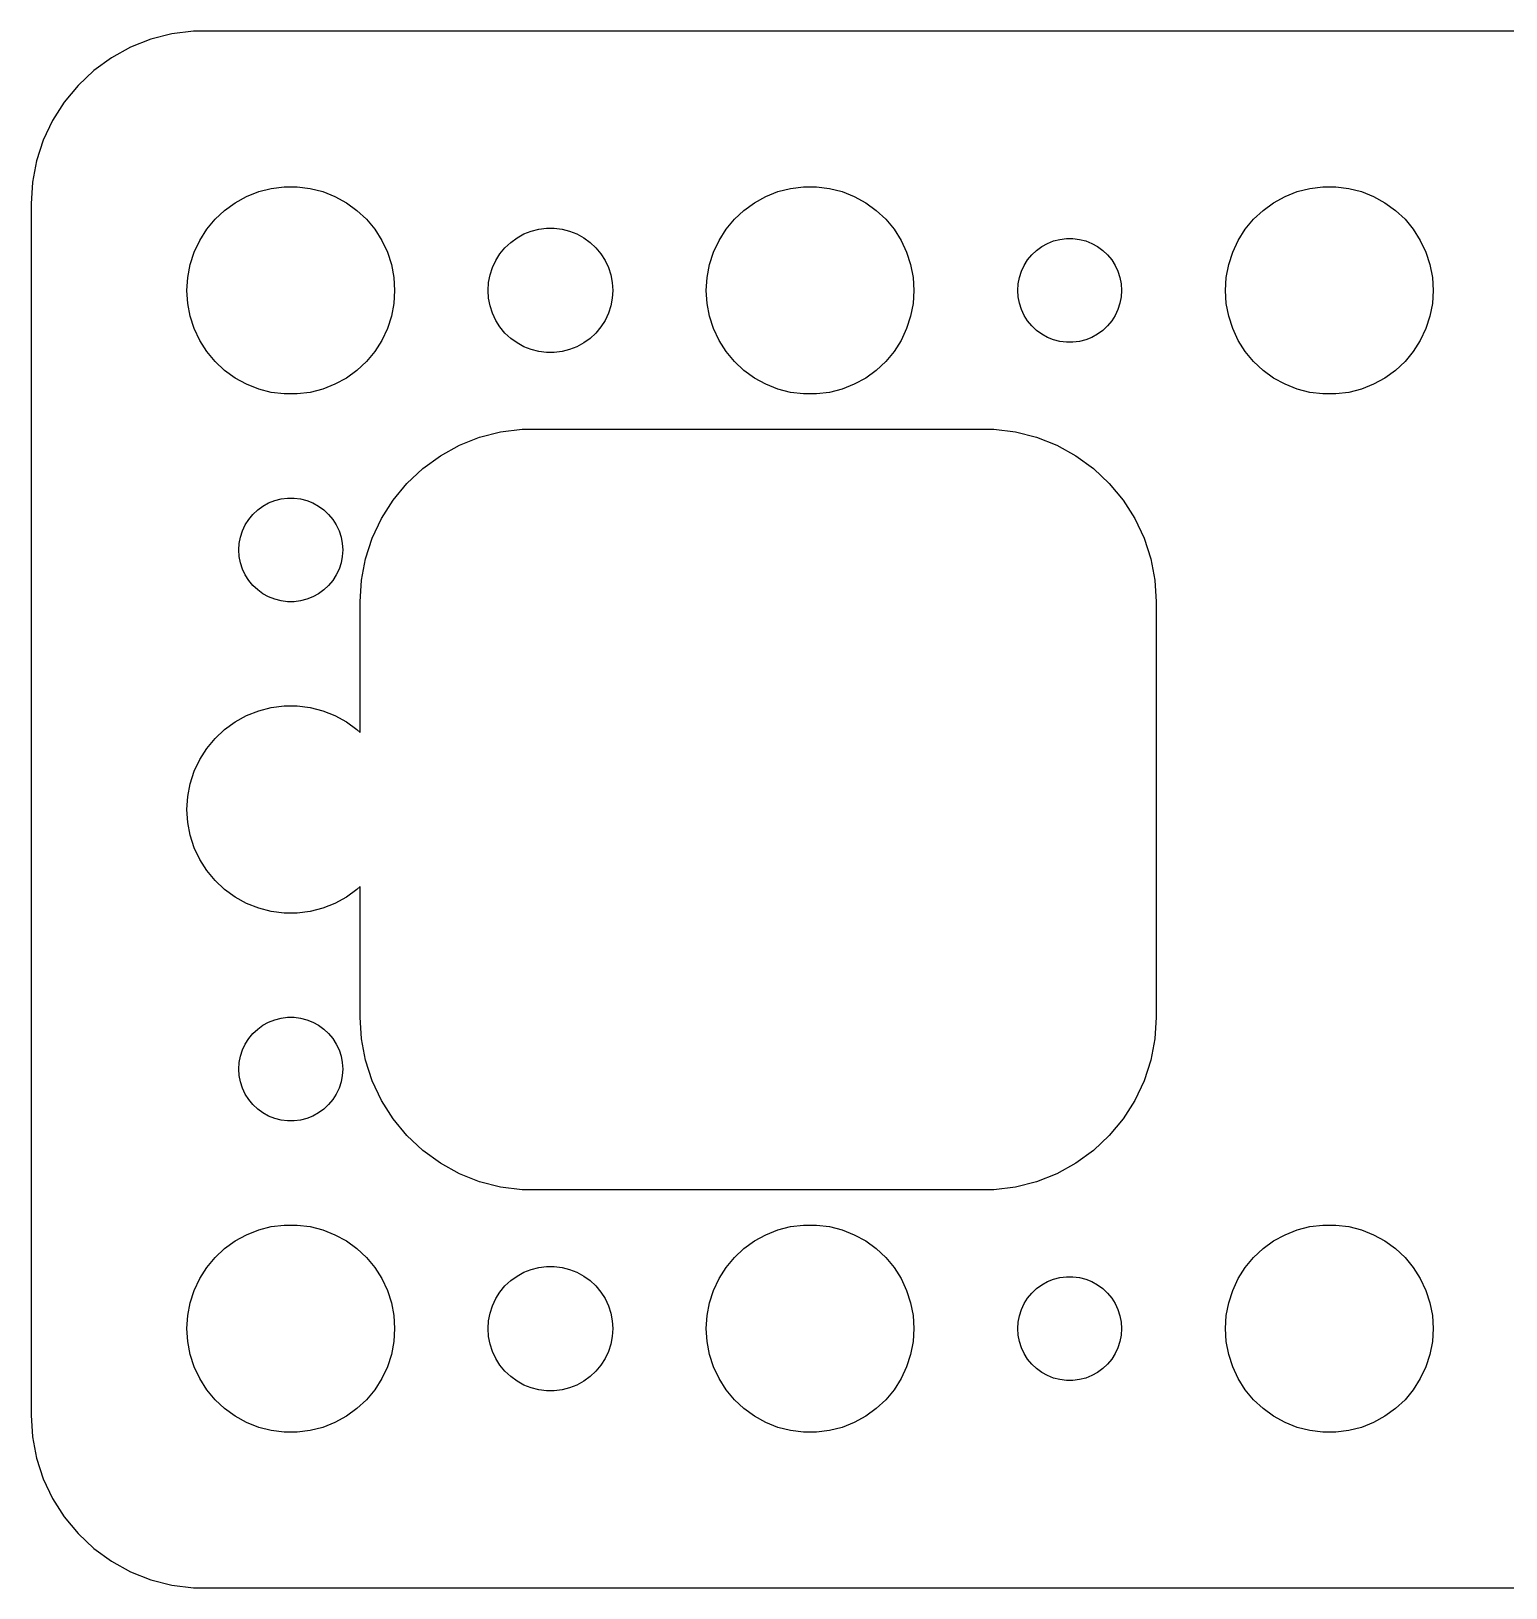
# Model space of a CAD drawing. Header units: metres. Extents: x -67.5 to 22.5, y -22.5 to 76.5.
# Drawn here: x -67.5 to -24.9, y -22.49 to 22.49 of the extents above; entities that cross this region are included whole.
import ezdxf

# ---------------------------------------------------------------- set-up
doc = ezdxf.new("R2010")
doc.units = ezdxf.units.M

msp = doc.modelspace()

# ---------------------------------------------------------------- linework, layer by layer
for p, q in [((-62.8139, 22.4901), (-63.4369, 22.4114)), ((17.8139, 22.4901), (-62.8139, 22.4901)), ((-64.0451, 22.2553), (-64.6289, 22.0241)), ((-63.4369, 22.4114), (-64.0451, 22.2553)), ((-65.1791, 21.7216), (-65.6871, 21.3526)), ((-64.6289, 22.0241), (-65.1791, 21.7216)), ((-65.6871, 21.3526), (-66.1448, 20.9227)), ((-66.1448, 20.9227), (-66.5451, 20.4389)), ((-66.5451, 20.4389), (-66.8815, 19.9088)), ((-66.8815, 19.9088), (-67.1489, 19.3406)), ((-67.1489, 19.3406), (-67.3429, 18.7434)), ((-67.3429, 18.7434), (-67.4606, 18.1267)), ((-67.4606, 18.1267), (-67.5, 17.5)), ((-60.5621, 17.9469), (-60.1884, 17.9941)), ((-60.1884, 17.9941), (-59.8116, 17.9941)), ((-59.8116, 17.9941), (-59.4379, 17.9469)), ((-45.5621, 17.9469), (-45.1884, 17.9941)), ((-45.1884, 17.9941), (-44.8116, 17.9941)), ((-44.8116, 17.9941), (-44.4379, 17.9469)), ((-30.5621, 17.9469), (-30.1884, 17.9941)), ((-30.1884, 17.9941), (-29.8116, 17.9941)), ((-29.8116, 17.9941), (-29.4379, 17.9469)), ((-61.6075, 17.533), (-61.2773, 17.7145)), ((-61.2773, 17.7145), (-60.927, 17.8532)), ((-60.927, 17.8532), (-60.5621, 17.9469)), ((-59.4379, 17.9469), (-59.0729, 17.8532)), ((-59.0729, 17.8532), (-58.7227, 17.7145)), ((-58.7227, 17.7145), (-58.3925, 17.533)), ((-46.6075, 17.533), (-46.2773, 17.7145)), ((-46.2773, 17.7145), (-45.927, 17.8532)), ((-45.927, 17.8532), (-45.5621, 17.9469)), ((-44.4379, 17.9469), (-44.0729, 17.8532)), ((-44.0729, 17.8532), (-43.7227, 17.7145)), ((-43.7227, 17.7145), (-43.3925, 17.533)), ((-31.6075, 17.533), (-31.2773, 17.7145)), ((-31.2773, 17.7145), (-30.927, 17.8532)), ((-30.927, 17.8532), (-30.5621, 17.9469)), ((-29.4379, 17.9469), (-29.0729, 17.8532)), ((-29.0729, 17.8532), (-28.7227, 17.7145)), ((-28.7227, 17.7145), (-28.3925, 17.533)), ((-67.5, 17.5), (-67.5, -17.5)), ((-62.1869, 17.0536), (-61.9123, 17.3115)), ((-61.9123, 17.3115), (-61.6075, 17.533)), ((-58.3925, 17.533), (-58.0877, 17.3115)), ((-58.0877, 17.3115), (-57.8131, 17.0536)), ((-47.1869, 17.0536), (-46.9123, 17.3115)), ((-46.9123, 17.3115), (-46.6075, 17.533)), ((-43.3925, 17.533), (-43.0877, 17.3115)), ((-43.0877, 17.3115), (-42.8131, 17.0536)), ((-32.1869, 17.0536), (-31.9123, 17.3115)), ((-31.9123, 17.3115), (-31.6075, 17.533)), ((-28.3925, 17.533), (-28.0877, 17.3115)), ((-28.0877, 17.3115), (-27.8131, 17.0536)), ((-62.6289, 16.4453), (-62.427, 16.7634)), ((-62.427, 16.7634), (-62.1869, 17.0536)), ((-57.8131, 17.0536), (-57.5729, 16.7634)), ((-57.5729, 16.7634), (-57.3711, 16.4453)), ((-53.2664, 16.6287), (-53.0562, 16.7119)), ((-53.0562, 16.7119), (-52.8373, 16.7681)), ((-52.8373, 16.7681), (-52.613, 16.7964)), ((-52.613, 16.7964), (-52.387, 16.7964)), ((-52.387, 16.7964), (-52.1627, 16.7681)), ((-52.1627, 16.7681), (-51.9438, 16.7119)), ((-51.9438, 16.7119), (-51.7336, 16.6287)), ((-47.6289, 16.4453), (-47.427, 16.7634)), ((-47.427, 16.7634), (-47.1869, 17.0536)), ((-42.8131, 17.0536), (-42.5729, 16.7634)), ((-42.5729, 16.7634), (-42.3711, 16.4453)), ((-32.6289, 16.4453), (-32.427, 16.7634)), ((-32.427, 16.7634), (-32.1869, 17.0536)), ((-27.8131, 17.0536), (-27.5729, 16.7634)), ((-27.5729, 16.7634), (-27.3711, 16.4453)), ((-62.7893, 16.1044), (-62.6289, 16.4453)), ((-57.3711, 16.4453), (-57.2107, 16.1044)), ((-53.9562, 16.058), (-53.8121, 16.2322)), ((-53.8121, 16.2322), (-53.6474, 16.3869)), ((-53.6474, 16.3869), (-53.4645, 16.5198)), ((-53.4645, 16.5198), (-53.2664, 16.6287)), ((-51.7336, 16.6287), (-51.5355, 16.5198)), ((-51.5355, 16.5198), (-51.3526, 16.3869)), ((-51.3526, 16.3869), (-51.1879, 16.2322)), ((-51.1879, 16.2322), (-51.0438, 16.058)), ((-47.7893, 16.1044), (-47.6289, 16.4453)), ((-42.3711, 16.4453), (-42.2107, 16.1044)), ((-38.4561, 16.1558), (-38.3037, 16.2665)), ((-38.3037, 16.2665), (-38.1387, 16.3572)), ((-38.1387, 16.3572), (-37.9635, 16.4266)), ((-37.9635, 16.4266), (-37.7811, 16.4734)), ((-37.7811, 16.4734), (-37.5942, 16.497)), ((-37.5942, 16.497), (-37.4058, 16.497)), ((-37.4058, 16.497), (-37.2189, 16.4734)), ((-37.2189, 16.4734), (-37.0365, 16.4266)), ((-37.0365, 16.4266), (-36.8613, 16.3572)), ((-36.8613, 16.3572), (-36.6963, 16.2665)), ((-36.6963, 16.2665), (-36.5439, 16.1558)), ((-32.7893, 16.1044), (-32.6289, 16.4453)), ((-27.3711, 16.4453), (-27.2107, 16.1044)), ((-62.9763, 15.376), (-62.9057, 15.7461)), ((-62.9057, 15.7461), (-62.7893, 16.1044)), ((-57.2107, 16.1044), (-57.0942, 15.7461)), ((-57.0942, 15.7461), (-57.0237, 15.376)), ((-54.1736, 15.6626), (-54.0773, 15.8671)), ((-54.0773, 15.8671), (-53.9562, 16.058)), ((-51.0438, 16.058), (-50.9226, 15.8671)), ((-50.9226, 15.8671), (-50.8264, 15.6626)), ((-47.9763, 15.376), (-47.9057, 15.7461)), ((-47.9057, 15.7461), (-47.7893, 16.1044)), ((-42.2107, 16.1044), (-42.0942, 15.7461)), ((-42.0942, 15.7461), (-42.0237, 15.376)), ((-38.8145, 15.7226), (-38.7135, 15.8817)), ((-38.7135, 15.8817), (-38.5934, 16.0268)), ((-38.5934, 16.0268), (-38.4561, 16.1558)), ((-36.5439, 16.1558), (-36.4065, 16.0268)), ((-36.4065, 16.0268), (-36.2865, 15.8817)), ((-36.2865, 15.8817), (-36.1855, 15.7226)), ((-32.9763, 15.376), (-32.9057, 15.7461)), ((-32.9057, 15.7461), (-32.7893, 16.1044)), ((-27.2107, 16.1044), (-27.0942, 15.7461)), ((-27.0942, 15.7461), (-27.0237, 15.376)), ((-63, 15), (-62.9763, 15.376)), ((-57.0237, 15.376), (-57, 15)), ((-54.2858, 15.2256), (-54.2434, 15.4476)), ((-54.2434, 15.4476), (-54.1736, 15.6626)), ((-50.8264, 15.6626), (-50.7565, 15.4476)), ((-50.7565, 15.4476), (-50.7142, 15.2256)), ((-48, 15), (-47.9763, 15.376)), ((-42.0237, 15.376), (-42, 15)), ((-38.9882, 15.188), (-38.9529, 15.373)), ((-38.9529, 15.373), (-38.8947, 15.5522)), ((-38.8947, 15.5522), (-38.8145, 15.7226)), ((-36.1855, 15.7226), (-36.1053, 15.5522)), ((-36.1053, 15.5522), (-36.0471, 15.373)), ((-36.0471, 15.373), (-36.0118, 15.188)), ((-33, 15), (-32.9763, 15.376)), ((-27.0237, 15.376), (-27, 15)), ((-62.9763, 14.624), (-63, 15)), ((-57, 15), (-57.0237, 14.624)), ((-54.3, 15), (-54.2858, 15.2256)), ((-54.2858, 14.7744), (-54.3, 15)), ((-50.7142, 15.2256), (-50.7, 15)), ((-50.7, 15), (-50.7142, 14.7744)), ((-47.9763, 14.624), (-48, 15)), ((-42, 15), (-42.0237, 14.624)), ((-39, 15), (-38.9882, 15.188)), ((-38.9882, 14.812), (-39, 15)), ((-36.0118, 15.188), (-36, 15)), ((-36, 15), (-36.0118, 14.812)), ((-32.9763, 14.624), (-33, 15)), ((-27, 15), (-27.0237, 14.624)), ((-62.9057, 14.2539), (-62.9763, 14.624)), ((-57.0237, 14.624), (-57.0942, 14.2539)), ((-54.2434, 14.5524), (-54.2858, 14.7744)), ((-54.1736, 14.3374), (-54.2434, 14.5524)), ((-50.7565, 14.5524), (-50.8264, 14.3374)), ((-50.7142, 14.7744), (-50.7565, 14.5524)), ((-47.9057, 14.2539), (-47.9763, 14.624)), ((-42.0237, 14.624), (-42.0942, 14.2539)), ((-38.9529, 14.627), (-38.9882, 14.812)), ((-38.8947, 14.4478), (-38.9529, 14.627)), ((-38.8145, 14.2774), (-38.8947, 14.4478)), ((-36.1053, 14.4478), (-36.1855, 14.2774)), ((-36.0471, 14.627), (-36.1053, 14.4478)), ((-36.0118, 14.812), (-36.0471, 14.627)), ((-32.9057, 14.2539), (-32.9763, 14.624)), ((-27.0237, 14.624), (-27.0942, 14.2539)), ((-62.7893, 13.8956), (-62.9057, 14.2539)), ((-57.0942, 14.2539), (-57.2107, 13.8956)), ((-54.0773, 14.1328), (-54.1736, 14.3374)), ((-53.9562, 13.942), (-54.0773, 14.1328)), ((-50.9226, 14.1328), (-51.0438, 13.942)), ((-50.8264, 14.3374), (-50.9226, 14.1328)), ((-47.7893, 13.8956), (-47.9057, 14.2539)), ((-42.0942, 14.2539), (-42.2107, 13.8956)), ((-38.7135, 14.1183), (-38.8145, 14.2774)), ((-38.5934, 13.9732), (-38.7135, 14.1183)), ((-38.4561, 13.8442), (-38.5934, 13.9732)), ((-36.4065, 13.9732), (-36.5439, 13.8442)), ((-36.2865, 14.1183), (-36.4065, 13.9732)), ((-36.1855, 14.2774), (-36.2865, 14.1183)), ((-32.7893, 13.8956), (-32.9057, 14.2539)), ((-27.0942, 14.2539), (-27.2107, 13.8956)), ((-62.6289, 13.5547), (-62.7893, 13.8956)), ((-62.427, 13.2366), (-62.6289, 13.5547)), ((-57.3711, 13.5547), (-57.5729, 13.2366)), ((-57.2107, 13.8956), (-57.3711, 13.5547)), ((-53.8121, 13.7678), (-53.9562, 13.942)), ((-53.6474, 13.6131), (-53.8121, 13.7678)), ((-53.4645, 13.4802), (-53.6474, 13.6131)), ((-51.3526, 13.6131), (-51.5355, 13.4802)), ((-51.1879, 13.7678), (-51.3526, 13.6131)), ((-51.0438, 13.942), (-51.1879, 13.7678)), ((-47.6289, 13.5547), (-47.7893, 13.8956)), ((-47.427, 13.2366), (-47.6289, 13.5547)), ((-42.3711, 13.5547), (-42.5729, 13.2366)), ((-42.2107, 13.8956), (-42.3711, 13.5547)), ((-38.3037, 13.7335), (-38.4561, 13.8442)), ((-38.1387, 13.6427), (-38.3037, 13.7335)), ((-37.9635, 13.5734), (-38.1387, 13.6427)), ((-37.7811, 13.5266), (-37.9635, 13.5734)), ((-37.5942, 13.5029), (-37.7811, 13.5266)), ((-37.4058, 13.5029), (-37.5942, 13.5029)), ((-37.2189, 13.5266), (-37.4058, 13.5029)), ((-37.0365, 13.5734), (-37.2189, 13.5266)), ((-36.8613, 13.6427), (-37.0365, 13.5734)), ((-36.6963, 13.7335), (-36.8613, 13.6427)), ((-36.5439, 13.8442), (-36.6963, 13.7335)), ((-32.6289, 13.5547), (-32.7893, 13.8956)), ((-32.427, 13.2366), (-32.6289, 13.5547)), ((-27.3711, 13.5547), (-27.5729, 13.2366)), ((-27.2107, 13.8956), (-27.3711, 13.5547)), ((-62.1869, 12.9464), (-62.427, 13.2366)), ((-57.5729, 13.2366), (-57.8131, 12.9464)), ((-53.2664, 13.3713), (-53.4645, 13.4802)), ((-53.0562, 13.2881), (-53.2664, 13.3713)), ((-52.8373, 13.2319), (-53.0562, 13.2881)), ((-52.613, 13.2036), (-52.8373, 13.2319)), ((-52.387, 13.2036), (-52.613, 13.2036)), ((-52.1627, 13.2319), (-52.387, 13.2036)), ((-51.9438, 13.2881), (-52.1627, 13.2319)), ((-51.7336, 13.3713), (-51.9438, 13.2881)), ((-51.5355, 13.4802), (-51.7336, 13.3713)), ((-47.1869, 12.9464), (-47.427, 13.2366)), ((-42.5729, 13.2366), (-42.8131, 12.9464)), ((-32.1869, 12.9464), (-32.427, 13.2366)), ((-27.5729, 13.2366), (-27.8131, 12.9464)), ((-61.9123, 12.6884), (-62.1869, 12.9464)), ((-61.6075, 12.467), (-61.9123, 12.6884)), ((-58.0877, 12.6884), (-58.3925, 12.467)), ((-57.8131, 12.9464), (-58.0877, 12.6884)), ((-46.9123, 12.6884), (-47.1869, 12.9464)), ((-46.6075, 12.467), (-46.9123, 12.6884)), ((-43.0877, 12.6884), (-43.3925, 12.467)), ((-42.8131, 12.9464), (-43.0877, 12.6884)), ((-31.9123, 12.6884), (-32.1869, 12.9464)), ((-31.6075, 12.467), (-31.9123, 12.6884)), ((-28.0877, 12.6884), (-28.3925, 12.467)), ((-27.8131, 12.9464), (-28.0877, 12.6884)), ((-61.2773, 12.2855), (-61.6075, 12.467)), ((-60.927, 12.1468), (-61.2773, 12.2855)), ((-60.5621, 12.0531), (-60.927, 12.1468)), ((-59.0729, 12.1468), (-59.4379, 12.0531)), ((-58.7227, 12.2855), (-59.0729, 12.1468)), ((-58.3925, 12.467), (-58.7227, 12.2855)), ((-46.2773, 12.2855), (-46.6075, 12.467)), ((-45.927, 12.1468), (-46.2773, 12.2855)), ((-45.5621, 12.0531), (-45.927, 12.1468)), ((-44.0729, 12.1468), (-44.4379, 12.0531)), ((-43.7227, 12.2855), (-44.0729, 12.1468)), ((-43.3925, 12.467), (-43.7227, 12.2855)), ((-31.2773, 12.2855), (-31.6075, 12.467)), ((-30.927, 12.1468), (-31.2773, 12.2855)), ((-30.5621, 12.0531), (-30.927, 12.1468)), ((-29.0729, 12.1468), (-29.4379, 12.0531)), ((-28.7227, 12.2855), (-29.0729, 12.1468)), ((-28.3925, 12.467), (-28.7227, 12.2855)), ((-60.1884, 12.0059), (-60.5621, 12.0531)), ((-59.8116, 12.0059), (-60.1884, 12.0059)), ((-59.4379, 12.0531), (-59.8116, 12.0059)), ((-45.1884, 12.0059), (-45.5621, 12.0531)), ((-44.8116, 12.0059), (-45.1884, 12.0059)), ((-44.4379, 12.0531), (-44.8116, 12.0059)), ((-30.1884, 12.0059), (-30.5621, 12.0531)), ((-29.8116, 12.0059), (-30.1884, 12.0059)), ((-29.4379, 12.0531), (-29.8116, 12.0059)), ((-54.5451, 10.7553), (-53.9369, 10.9114)), ((-53.9369, 10.9114), (-53.3139, 10.9901)), ((-53.3139, 10.9901), (-39.686, 10.9901)), ((-39.686, 10.9901), (-39.0631, 10.9114)), ((-39.0631, 10.9114), (-38.4549, 10.7553)), ((-55.6791, 10.2216), (-55.1289, 10.5241)), ((-55.1289, 10.5241), (-54.5451, 10.7553)), ((-38.4549, 10.7553), (-37.8711, 10.5241)), ((-37.8711, 10.5241), (-37.3209, 10.2216)), ((-56.1871, 9.85255), (-55.6791, 10.2216)), ((-37.3209, 10.2216), (-36.8129, 9.85255)), ((-56.6448, 9.42273), (-56.1871, 9.85255)), ((-36.8129, 9.85255), (-36.3551, 9.42273)), ((-60.2811, 8.97342), (-60.0942, 8.99704)), ((-60.0942, 8.99704), (-59.9058, 8.99704)), ((-59.9058, 8.99704), (-59.7189, 8.97342)), ((-57.0451, 8.93892), (-56.6448, 9.42273)), ((-36.3551, 9.42273), (-35.9549, 8.93892)), ((-61.0934, 8.52681), (-60.9561, 8.65576)), ((-60.9561, 8.65576), (-60.8037, 8.76648)), ((-60.8037, 8.76648), (-60.6387, 8.85724)), ((-60.6387, 8.85724), (-60.4635, 8.92657)), ((-60.4635, 8.92657), (-60.2811, 8.97342)), ((-59.7189, 8.97342), (-59.5365, 8.92657)), ((-59.5365, 8.92657), (-59.3613, 8.85724)), ((-59.3613, 8.85724), (-59.1963, 8.76648)), ((-59.1963, 8.76648), (-59.0439, 8.65576)), ((-59.0439, 8.65576), (-58.9065, 8.52681)), ((-57.3815, 8.40877), (-57.0451, 8.93892)), ((-35.9549, 8.93892), (-35.6185, 8.40877)), ((-61.3947, 8.05219), (-61.3145, 8.22263)), ((-61.3145, 8.22263), (-61.2135, 8.38167)), ((-61.2135, 8.38167), (-61.0934, 8.52681)), ((-58.9065, 8.52681), (-58.7865, 8.38167)), ((-58.7865, 8.38167), (-58.6855, 8.22263)), ((-58.6855, 8.22263), (-58.6053, 8.05219)), ((-57.6489, 7.84062), (-57.3815, 8.40877)), ((-35.6185, 8.40877), (-35.3511, 7.84062)), ((-61.5, 7.5), (-61.4882, 7.68799)), ((-61.4882, 7.68799), (-61.4529, 7.87303)), ((-61.4529, 7.87303), (-61.3947, 8.05219)), ((-58.6053, 8.05219), (-58.5471, 7.87303)), ((-58.5471, 7.87303), (-58.5118, 7.68799)), ((-58.5118, 7.68799), (-58.5, 7.5)), ((-57.8429, 7.24344), (-57.6489, 7.84062)), ((-35.3511, 7.84062), (-35.1571, 7.24344)), ((-61.4882, 7.312), (-61.5, 7.5)), ((-61.4529, 7.12695), (-61.4882, 7.312)), ((-58.5118, 7.312), (-58.5471, 7.12695)), ((-58.5, 7.5), (-58.5118, 7.312)), ((-57.9606, 6.62666), (-57.8429, 7.24344)), ((-35.1571, 7.24344), (-35.0394, 6.62666)), ((-61.3947, 6.9478), (-61.4529, 7.12695)), ((-61.3145, 6.77736), (-61.3947, 6.9478)), ((-61.2135, 6.61832), (-61.3145, 6.77736)), ((-58.6855, 6.77736), (-58.7865, 6.61832)), ((-58.6053, 6.9478), (-58.6855, 6.77736)), ((-58.5471, 7.12695), (-58.6053, 6.9478)), ((-61.0934, 6.47318), (-61.2135, 6.61832)), ((-60.9561, 6.34422), (-61.0934, 6.47318)), ((-60.8037, 6.23351), (-60.9561, 6.34422)), ((-59.0439, 6.34422), (-59.1963, 6.23351)), ((-58.9065, 6.47318), (-59.0439, 6.34422)), ((-58.7865, 6.61832), (-58.9065, 6.47318)), ((-58, 6), (-57.9606, 6.62666)), ((-35.0394, 6.62666), (-35, 6)), ((-60.6387, 6.14275), (-60.8037, 6.23351)), ((-60.4635, 6.07341), (-60.6387, 6.14275)), ((-60.2811, 6.02657), (-60.4635, 6.07341)), ((-60.0942, 6.00294), (-60.2811, 6.02657)), ((-59.9058, 6.00294), (-60.0942, 6.00294)), ((-59.7189, 6.02657), (-59.9058, 6.00294)), ((-59.5365, 6.07341), (-59.7189, 6.02657)), ((-59.3613, 6.14275), (-59.5365, 6.07341)), ((-59.1963, 6.23351), (-59.3613, 6.14275)), ((-58, 2.22916), (-58, 6)), ((-35, 6), (-35, -6)), ((-61.6075, 2.53297), (-61.2773, 2.71448)), ((-61.2773, 2.71448), (-60.927, 2.85316)), ((-60.927, 2.85316), (-60.5621, 2.94685)), ((-60.5621, 2.94685), (-60.1884, 2.99408)), ((-60.1884, 2.99408), (-59.8116, 2.99408)), ((-59.8116, 2.99408), (-59.4379, 2.94685)), ((-59.4379, 2.94685), (-59.0729, 2.85316)), ((-59.0729, 2.85316), (-58.7227, 2.71448)), ((-58.7227, 2.71448), (-58.3925, 2.53297)), ((-62.1869, 2.05363), (-61.9123, 2.31154)), ((-61.9123, 2.31154), (-61.6075, 2.53297)), ((-58.3925, 2.53297), (-58.0877, 2.31154)), ((-58.0877, 2.31154), (-58, 2.22916)), ((-62.427, 1.76335), (-62.1869, 2.05363)), ((-62.7893, 1.10437), (-62.6289, 1.44525)), ((-62.6289, 1.44525), (-62.427, 1.76335)), ((-62.9057, 0.74606), (-62.7893, 1.10437)), ((-62.9763, 0.37599), (-62.9057, 0.74606)), ((-63, 0), (-62.9763, 0.37599)), ((-62.9763, -0.37599), (-63, 0)), ((-62.9057, -0.74606), (-62.9763, -0.37599)), ((-62.7893, -1.10437), (-62.9057, -0.74606)), ((-62.6289, -1.44525), (-62.7893, -1.10437)), ((-62.427, -1.76335), (-62.6289, -1.44525)), ((-62.1869, -2.05363), (-62.427, -1.76335)), ((-61.9123, -2.31154), (-62.1869, -2.05363)), ((-58, -2.22916), (-58.0877, -2.31154)), ((-58, -6), (-58, -2.22916)), ((-61.6075, -2.53297), (-61.9123, -2.31154)), ((-61.2773, -2.71448), (-61.6075, -2.53297)), ((-58.3925, -2.53297), (-58.7227, -2.71448)), ((-58.0877, -2.31154), (-58.3925, -2.53297)), ((-60.927, -2.85316), (-61.2773, -2.71448)), ((-60.5621, -2.94685), (-60.927, -2.85316)), ((-60.1884, -2.99408), (-60.5621, -2.94685)), ((-59.8116, -2.99408), (-60.1884, -2.99408)), ((-59.4379, -2.94685), (-59.8116, -2.99408)), ((-59.0729, -2.85316), (-59.4379, -2.94685)), ((-58.7227, -2.71448), (-59.0729, -2.85316)), ((-60.9561, -6.34422), (-60.8037, -6.23351)), ((-60.8037, -6.23351), (-60.6387, -6.14275)), ((-60.6387, -6.14275), (-60.4635, -6.07341)), ((-60.4635, -6.07341), (-60.2811, -6.02657)), ((-60.2811, -6.02657), (-60.0942, -6.00294)), ((-60.0942, -6.00294), (-59.9058, -6.00294)), ((-59.9058, -6.00294), (-59.7189, -6.02657)), ((-59.7189, -6.02657), (-59.5365, -6.07341)), ((-59.5365, -6.07341), (-59.3613, -6.14275)), ((-59.3613, -6.14275), (-59.1963, -6.23351)), ((-59.1963, -6.23351), (-59.0439, -6.34422)), ((-57.9606, -6.62666), (-58, -6)), ((-35, -6), (-35.0394, -6.62666)), ((-61.3145, -6.77736), (-61.2135, -6.61832)), ((-61.2135, -6.61832), (-61.0934, -6.47318)), ((-61.0934, -6.47318), (-60.9561, -6.34422)), ((-59.0439, -6.34422), (-58.9065, -6.47318)), ((-58.9065, -6.47318), (-58.7865, -6.61832)), ((-58.7865, -6.61832), (-58.6855, -6.77736)), ((-57.8429, -7.24344), (-57.9606, -6.62666)), ((-35.0394, -6.62666), (-35.1571, -7.24344)), ((-61.4882, -7.312), (-61.4529, -7.12695)), ((-61.4529, -7.12695), (-61.3947, -6.9478)), ((-61.3947, -6.9478), (-61.3145, -6.77736)), ((-58.6855, -6.77736), (-58.6053, -6.9478)), ((-58.6053, -6.9478), (-58.5471, -7.12695)), ((-58.5471, -7.12695), (-58.5118, -7.312)), ((-61.5, -7.5), (-61.4882, -7.312)), ((-61.4882, -7.68799), (-61.5, -7.5)), ((-58.5118, -7.312), (-58.5, -7.5)), ((-58.5, -7.5), (-58.5118, -7.68799)), ((-57.6489, -7.84062), (-57.8429, -7.24344)), ((-35.1571, -7.24344), (-35.3511, -7.84062)), ((-61.4529, -7.87303), (-61.4882, -7.68799)), ((-61.3947, -8.05219), (-61.4529, -7.87303)), ((-61.3145, -8.22263), (-61.3947, -8.05219)), ((-58.6053, -8.05219), (-58.6855, -8.22263)), ((-58.5471, -7.87303), (-58.6053, -8.05219)), ((-58.5118, -7.68799), (-58.5471, -7.87303)), ((-57.3815, -8.40877), (-57.6489, -7.84062)), ((-35.3511, -7.84062), (-35.6185, -8.40877)), ((-61.2135, -8.38167), (-61.3145, -8.22263)), ((-61.0934, -8.52681), (-61.2135, -8.38167)), ((-60.9561, -8.65576), (-61.0934, -8.52681)), ((-58.9065, -8.52681), (-59.0439, -8.65576)), ((-58.7865, -8.38167), (-58.9065, -8.52681)), ((-58.6855, -8.22263), (-58.7865, -8.38167)), ((-57.0451, -8.93892), (-57.3815, -8.40877)), ((-35.6185, -8.40877), (-35.9549, -8.93892)), ((-60.8037, -8.76648), (-60.9561, -8.65576)), ((-60.6387, -8.85724), (-60.8037, -8.76648)), ((-60.4635, -8.92657), (-60.6387, -8.85724)), ((-60.2811, -8.97342), (-60.4635, -8.92657)), ((-60.0942, -8.99704), (-60.2811, -8.97342)), ((-59.7189, -8.97342), (-59.9058, -8.99704)), ((-59.5365, -8.92657), (-59.7189, -8.97342)), ((-59.3613, -8.85724), (-59.5365, -8.92657)), ((-59.1963, -8.76648), (-59.3613, -8.85724)), ((-59.0439, -8.65576), (-59.1963, -8.76648)), ((-56.6448, -9.42273), (-57.0451, -8.93892)), ((-35.9549, -8.93892), (-36.3551, -9.42273)), ((-59.9058, -8.99704), (-60.0942, -8.99704)), ((-56.1871, -9.85255), (-56.6448, -9.42273)), ((-36.3551, -9.42273), (-36.8129, -9.85255)), ((-55.6791, -10.2216), (-56.1871, -9.85255)), ((-36.8129, -9.85255), (-37.3209, -10.2216)), ((-55.1289, -10.5241), (-55.6791, -10.2216)), ((-37.3209, -10.2216), (-37.8711, -10.5241)), ((-54.5451, -10.7553), (-55.1289, -10.5241)), ((-53.9369, -10.9114), (-54.5451, -10.7553)), ((-38.4549, -10.7553), (-39.0631, -10.9114)), ((-37.8711, -10.5241), (-38.4549, -10.7553)), ((-53.3139, -10.9901), (-53.9369, -10.9114)), ((-39.686, -10.9901), (-53.3139, -10.9901)), ((-39.0631, -10.9114), (-39.686, -10.9901)), ((-60.927, -12.1468), (-60.5621, -12.0531)), ((-60.5621, -12.0531), (-60.1884, -12.0059)), ((-60.1884, -12.0059), (-59.8116, -12.0059)), ((-59.8116, -12.0059), (-59.4379, -12.0531)), ((-59.4379, -12.0531), (-59.0729, -12.1468)), ((-45.927, -12.1468), (-45.5621, -12.0531)), ((-45.5621, -12.0531), (-45.1884, -12.0059)), ((-45.1884, -12.0059), (-44.8116, -12.0059)), ((-44.8116, -12.0059), (-44.4379, -12.0531)), ((-44.4379, -12.0531), (-44.0729, -12.1468)), ((-30.927, -12.1468), (-30.5621, -12.0531)), ((-30.5621, -12.0531), (-30.1884, -12.0059)), ((-30.1884, -12.0059), (-29.8116, -12.0059)), ((-29.8116, -12.0059), (-29.4379, -12.0531)), ((-29.4379, -12.0531), (-29.0729, -12.1468)), ((-61.9123, -12.6884), (-61.6075, -12.467)), ((-61.6075, -12.467), (-61.2773, -12.2855)), ((-61.2773, -12.2855), (-60.927, -12.1468)), ((-59.0729, -12.1468), (-58.7227, -12.2855)), ((-58.7227, -12.2855), (-58.3925, -12.467)), ((-58.3925, -12.467), (-58.0877, -12.6884)), ((-46.9123, -12.6884), (-46.6075, -12.467)), ((-46.6075, -12.467), (-46.2773, -12.2855)), ((-46.2773, -12.2855), (-45.927, -12.1468)), ((-44.0729, -12.1468), (-43.7227, -12.2855)), ((-43.7227, -12.2855), (-43.3925, -12.467)), ((-43.3925, -12.467), (-43.0877, -12.6884)), ((-31.9123, -12.6884), (-31.6075, -12.467)), ((-31.6075, -12.467), (-31.2773, -12.2855)), ((-31.2773, -12.2855), (-30.927, -12.1468)), ((-29.0729, -12.1468), (-28.7227, -12.2855)), ((-28.7227, -12.2855), (-28.3925, -12.467)), ((-28.3925, -12.467), (-28.0877, -12.6884)), ((-62.427, -13.2366), (-62.1869, -12.9464)), ((-62.1869, -12.9464), (-61.9123, -12.6884)), ((-58.0877, -12.6884), (-57.8131, -12.9464)), ((-57.8131, -12.9464), (-57.5729, -13.2366)), ((-47.427, -13.2366), (-47.1869, -12.9464)), ((-47.1869, -12.9464), (-46.9123, -12.6884)), ((-43.0877, -12.6884), (-42.8131, -12.9464)), ((-42.8131, -12.9464), (-42.5729, -13.2366)), ((-32.427, -13.2366), (-32.1869, -12.9464)), ((-32.1869, -12.9464), (-31.9123, -12.6884)), ((-28.0877, -12.6884), (-27.8131, -12.9464)), ((-27.8131, -12.9464), (-27.5729, -13.2366)), ((-62.6289, -13.5547), (-62.427, -13.2366)), ((-57.5729, -13.2366), (-57.3711, -13.5547)), ((-53.6474, -13.6131), (-53.4645, -13.4802)), ((-53.4645, -13.4802), (-53.2664, -13.3713)), ((-53.2664, -13.3713), (-53.0562, -13.2881)), ((-53.0562, -13.2881), (-52.8373, -13.2319)), ((-52.8373, -13.2319), (-52.613, -13.2036)), ((-52.613, -13.2036), (-52.387, -13.2036)), ((-52.387, -13.2036), (-52.1627, -13.2319)), ((-52.1627, -13.2319), (-51.9438, -13.2881)), ((-51.9438, -13.2881), (-51.7336, -13.3713)), ((-51.7336, -13.3713), (-51.5355, -13.4802)), ((-51.5355, -13.4802), (-51.3526, -13.6131)), ((-47.6289, -13.5547), (-47.427, -13.2366)), ((-42.5729, -13.2366), (-42.3711, -13.5547)), ((-32.6289, -13.5547), (-32.427, -13.2366)), ((-27.5729, -13.2366), (-27.3711, -13.5547)), ((-62.9057, -14.2539), (-62.7893, -13.8956)), ((-62.7893, -13.8956), (-62.6289, -13.5547)), ((-57.3711, -13.5547), (-57.2107, -13.8956)), ((-57.2107, -13.8956), (-57.0942, -14.2539)), ((-54.0773, -14.1328), (-53.9562, -13.942)), ((-53.9562, -13.942), (-53.8121, -13.7678)), ((-53.8121, -13.7678), (-53.6474, -13.6131)), ((-51.3526, -13.6131), (-51.1879, -13.7678)), ((-51.1879, -13.7678), (-51.0438, -13.942)), ((-51.0438, -13.942), (-50.9226, -14.1328)), ((-47.9057, -14.2539), (-47.7893, -13.8956)), ((-47.7893, -13.8956), (-47.6289, -13.5547)), ((-42.3711, -13.5547), (-42.2107, -13.8956)), ((-42.2107, -13.8956), (-42.0942, -14.2539)), ((-38.5934, -13.9732), (-38.4561, -13.8442)), ((-38.4561, -13.8442), (-38.3037, -13.7335)), ((-38.3037, -13.7335), (-38.1387, -13.6427)), ((-38.1387, -13.6427), (-37.9635, -13.5734)), ((-37.9635, -13.5734), (-37.7811, -13.5266)), ((-37.7811, -13.5266), (-37.5942, -13.5029)), ((-37.5942, -13.5029), (-37.4058, -13.5029)), ((-37.4058, -13.5029), (-37.2189, -13.5266)), ((-37.2189, -13.5266), (-37.0365, -13.5734)), ((-37.0365, -13.5734), (-36.8613, -13.6427)), ((-36.8613, -13.6427), (-36.6963, -13.7335)), ((-36.6963, -13.7335), (-36.5439, -13.8442)), ((-36.5439, -13.8442), (-36.4065, -13.9732)), ((-32.9057, -14.2539), (-32.7893, -13.8956)), ((-32.7893, -13.8956), (-32.6289, -13.5547)), ((-27.3711, -13.5547), (-27.2107, -13.8956)), ((-27.2107, -13.8956), (-27.0942, -14.2539)), ((-62.9763, -14.624), (-62.9057, -14.2539)), ((-57.0942, -14.2539), (-57.0237, -14.624)), ((-54.2434, -14.5524), (-54.1736, -14.3374)), ((-54.1736, -14.3374), (-54.0773, -14.1328)), ((-50.9226, -14.1328), (-50.8264, -14.3374)), ((-50.8264, -14.3374), (-50.7565, -14.5524)), ((-47.9763, -14.624), (-47.9057, -14.2539)), ((-42.0942, -14.2539), (-42.0237, -14.624)), ((-38.8947, -14.4478), (-38.8145, -14.2774)), ((-38.8145, -14.2774), (-38.7135, -14.1183)), ((-38.7135, -14.1183), (-38.5934, -13.9732)), ((-36.4065, -13.9732), (-36.2865, -14.1183)), ((-36.2865, -14.1183), (-36.1855, -14.2774)), ((-36.1855, -14.2774), (-36.1053, -14.4478)), ((-32.9763, -14.624), (-32.9057, -14.2539)), ((-27.0942, -14.2539), (-27.0237, -14.624)), ((-63, -15), (-62.9763, -14.624)), ((-57.0237, -14.624), (-57, -15)), ((-54.3, -15), (-54.2858, -14.7744)), ((-54.2858, -14.7744), (-54.2434, -14.5524)), ((-50.7565, -14.5524), (-50.7142, -14.7744)), ((-50.7142, -14.7744), (-50.7, -15)), ((-48, -15), (-47.9763, -14.624)), ((-42.0237, -14.624), (-42, -15)), ((-39, -15), (-38.9882, -14.812)), ((-38.9882, -14.812), (-38.9529, -14.627)), ((-38.9529, -14.627), (-38.8947, -14.4478)), ((-36.1053, -14.4478), (-36.0471, -14.627)), ((-36.0471, -14.627), (-36.0118, -14.812)), ((-36.0118, -14.812), (-36, -15)), ((-33, -15), (-32.9763, -14.624)), ((-27.0237, -14.624), (-27, -15)), ((-62.9763, -15.376), (-63, -15)), ((-57, -15), (-57.0237, -15.376)), ((-54.2858, -15.2256), (-54.3, -15)), ((-54.2434, -15.4476), (-54.2858, -15.2256)), ((-50.7142, -15.2256), (-50.7565, -15.4476)), ((-50.7, -15), (-50.7142, -15.2256)), ((-47.9763, -15.376), (-48, -15)), ((-42, -15), (-42.0237, -15.376)), ((-38.9882, -15.188), (-39, -15)), ((-38.9529, -15.373), (-38.9882, -15.188)), ((-36.0118, -15.188), (-36.0471, -15.373)), ((-36, -15), (-36.0118, -15.188)), ((-32.9763, -15.376), (-33, -15)), ((-27, -15), (-27.0237, -15.376)), ((-62.9057, -15.7461), (-62.9763, -15.376)), ((-57.0237, -15.376), (-57.0942, -15.7461)), ((-54.1736, -15.6626), (-54.2434, -15.4476)), ((-54.0773, -15.8671), (-54.1736, -15.6626)), ((-50.8264, -15.6626), (-50.9226, -15.8671)), ((-50.7565, -15.4476), (-50.8264, -15.6626)), ((-47.9057, -15.7461), (-47.9763, -15.376)), ((-42.0237, -15.376), (-42.0942, -15.7461)), ((-38.8947, -15.5522), (-38.9529, -15.373)), ((-38.8145, -15.7226), (-38.8947, -15.5522)), ((-38.7135, -15.8817), (-38.8145, -15.7226)), ((-36.1855, -15.7226), (-36.2865, -15.8817)), ((-36.1053, -15.5522), (-36.1855, -15.7226)), ((-36.0471, -15.373), (-36.1053, -15.5522)), ((-32.9057, -15.7461), (-32.9763, -15.376)), ((-27.0237, -15.376), (-27.0942, -15.7461)), ((-62.7893, -16.1044), (-62.9057, -15.7461)), ((-62.6289, -16.4453), (-62.7893, -16.1044)), ((-57.2107, -16.1044), (-57.3711, -16.4453)), ((-57.0942, -15.7461), (-57.2107, -16.1044)), ((-53.9562, -16.058), (-54.0773, -15.8671)), ((-53.8121, -16.2322), (-53.9562, -16.058)), ((-51.0438, -16.058), (-51.1879, -16.2322)), ((-50.9226, -15.8671), (-51.0438, -16.058)), ((-47.7893, -16.1044), (-47.9057, -15.7461)), ((-47.6289, -16.4453), (-47.7893, -16.1044)), ((-42.2107, -16.1044), (-42.3711, -16.4453)), ((-42.0942, -15.7461), (-42.2107, -16.1044)), ((-38.5934, -16.0268), (-38.7135, -15.8817)), ((-38.4561, -16.1558), (-38.5934, -16.0268)), ((-38.3037, -16.2665), (-38.4561, -16.1558)), ((-36.5439, -16.1558), (-36.6963, -16.2665)), ((-36.4065, -16.0268), (-36.5439, -16.1558)), ((-36.2865, -15.8817), (-36.4065, -16.0268)), ((-32.7893, -16.1044), (-32.9057, -15.7461)), ((-32.6289, -16.4453), (-32.7893, -16.1044)), ((-27.2107, -16.1044), (-27.3711, -16.4453)), ((-27.0942, -15.7461), (-27.2107, -16.1044)), ((-62.427, -16.7634), (-62.6289, -16.4453)), ((-57.3711, -16.4453), (-57.5729, -16.7634)), ((-53.6474, -16.3869), (-53.8121, -16.2322)), ((-53.4645, -16.5198), (-53.6474, -16.3869)), ((-53.2664, -16.6287), (-53.4645, -16.5198)), ((-53.0562, -16.7119), (-53.2664, -16.6287)), ((-51.7336, -16.6287), (-51.9438, -16.7119)), ((-51.5355, -16.5198), (-51.7336, -16.6287)), ((-51.3526, -16.3869), (-51.5355, -16.5198)), ((-51.1879, -16.2322), (-51.3526, -16.3869)), ((-47.427, -16.7634), (-47.6289, -16.4453)), ((-42.3711, -16.4453), (-42.5729, -16.7634)), ((-38.1387, -16.3572), (-38.3037, -16.2665)), ((-37.9635, -16.4266), (-38.1387, -16.3572)), ((-37.7811, -16.4734), (-37.9635, -16.4266)), ((-37.5942, -16.497), (-37.7811, -16.4734)), ((-37.4058, -16.497), (-37.5942, -16.497)), ((-37.2189, -16.4734), (-37.4058, -16.497)), ((-37.0365, -16.4266), (-37.2189, -16.4734)), ((-36.8613, -16.3572), (-37.0365, -16.4266)), ((-36.6963, -16.2665), (-36.8613, -16.3572)), ((-32.427, -16.7634), (-32.6289, -16.4453)), ((-27.3711, -16.4453), (-27.5729, -16.7634)), ((-62.1869, -17.0536), (-62.427, -16.7634)), ((-61.9123, -17.3115), (-62.1869, -17.0536)), ((-57.8131, -17.0536), (-58.0877, -17.3115)), ((-57.5729, -16.7634), (-57.8131, -17.0536)), ((-52.8373, -16.7681), (-53.0562, -16.7119)), ((-52.613, -16.7964), (-52.8373, -16.7681)), ((-52.387, -16.7964), (-52.613, -16.7964)), ((-52.1627, -16.7681), (-52.387, -16.7964)), ((-51.9438, -16.7119), (-52.1627, -16.7681)), ((-47.1869, -17.0536), (-47.427, -16.7634)), ((-46.9123, -17.3115), (-47.1869, -17.0536)), ((-42.8131, -17.0536), (-43.0877, -17.3115)), ((-42.5729, -16.7634), (-42.8131, -17.0536)), ((-32.1869, -17.0536), (-32.427, -16.7634)), ((-31.9123, -17.3115), (-32.1869, -17.0536)), ((-27.8131, -17.0536), (-28.0877, -17.3115)), ((-27.5729, -16.7634), (-27.8131, -17.0536)), ((-67.5, -17.5), (-67.4606, -18.1267)), ((-61.6075, -17.533), (-61.9123, -17.3115)), ((-61.2773, -17.7145), (-61.6075, -17.533)), ((-58.3925, -17.533), (-58.7227, -17.7145)), ((-58.0877, -17.3115), (-58.3925, -17.533)), ((-46.6075, -17.533), (-46.9123, -17.3115)), ((-46.2773, -17.7145), (-46.6075, -17.533)), ((-43.3925, -17.533), (-43.7227, -17.7145)), ((-43.0877, -17.3115), (-43.3925, -17.533)), ((-31.6075, -17.533), (-31.9123, -17.3115)), ((-31.2773, -17.7145), (-31.6075, -17.533)), ((-28.3925, -17.533), (-28.7227, -17.7145)), ((-28.0877, -17.3115), (-28.3925, -17.533)), ((-60.927, -17.8532), (-61.2773, -17.7145)), ((-60.5621, -17.9469), (-60.927, -17.8532)), ((-60.1884, -17.9941), (-60.5621, -17.9469)), ((-59.4379, -17.9469), (-59.8116, -17.9941)), ((-59.0729, -17.8532), (-59.4379, -17.9469)), ((-58.7227, -17.7145), (-59.0729, -17.8532)), ((-45.927, -17.8532), (-46.2773, -17.7145)), ((-45.5621, -17.9469), (-45.927, -17.8532)), ((-45.1884, -17.9941), (-45.5621, -17.9469)), ((-44.4379, -17.9469), (-44.8116, -17.9941)), ((-44.0729, -17.8532), (-44.4379, -17.9469)), ((-43.7227, -17.7145), (-44.0729, -17.8532)), ((-30.927, -17.8532), (-31.2773, -17.7145)), ((-30.5621, -17.9469), (-30.927, -17.8532)), ((-30.1884, -17.9941), (-30.5621, -17.9469)), ((-29.4379, -17.9469), (-29.8116, -17.9941)), ((-29.0729, -17.8532), (-29.4379, -17.9469)), ((-28.7227, -17.7145), (-29.0729, -17.8532)), ((-67.4606, -18.1267), (-67.3429, -18.7434)), ((-59.8116, -17.9941), (-60.1884, -17.9941)), ((-44.8116, -17.9941), (-45.1884, -17.9941)), ((-29.8116, -17.9941), (-30.1884, -17.9941)), ((-67.3429, -18.7434), (-67.1489, -19.3406)), ((-67.1489, -19.3406), (-66.8815, -19.9088)), ((-66.8815, -19.9088), (-66.5451, -20.4389)), ((-66.5451, -20.4389), (-66.1448, -20.9227)), ((-66.1448, -20.9227), (-65.6871, -21.3526)), ((-65.6871, -21.3526), (-65.1791, -21.7216)), ((-65.1791, -21.7216), (-64.6289, -22.0241)), ((-64.6289, -22.0241), (-64.0451, -22.2553)), ((-64.0451, -22.2553), (-63.4369, -22.4114)), ((-63.4369, -22.4114), (-62.8139, -22.4901)), ((-62.8139, -22.4901), (17.8139, -22.4901))]:
    msp.add_line(p, q)

doc.saveas('drawing.dxf')
